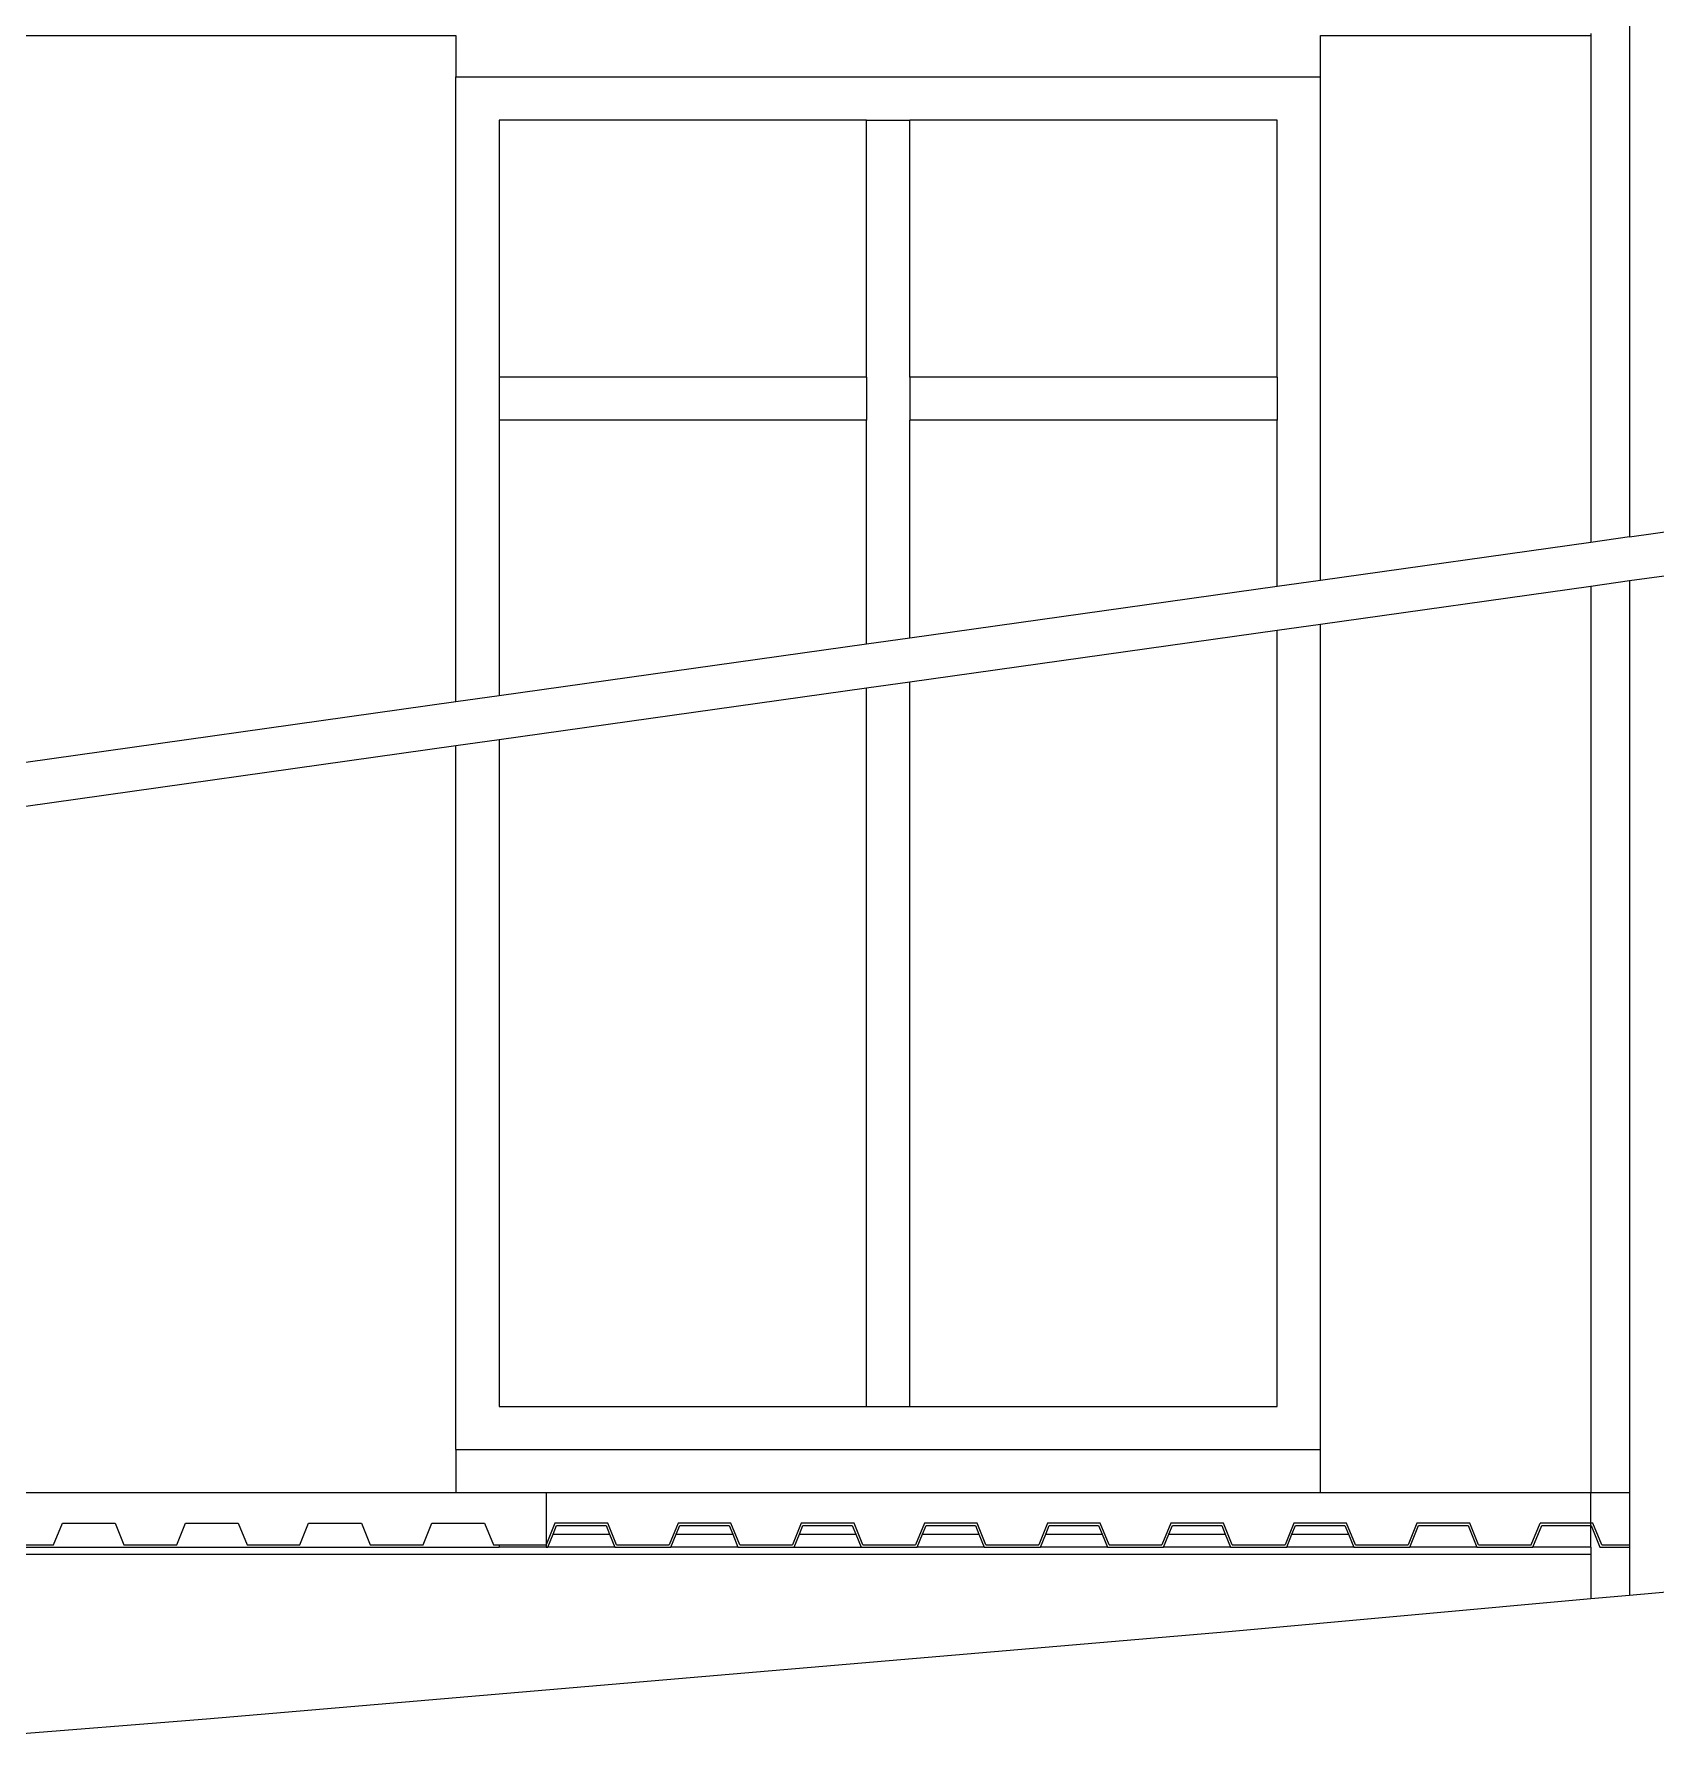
# Model space of a CAD drawing. Extents: x -101 to 101, y -14 to 18.
# Drawn here: x 49.838 to 53.588, y 10.711 to 14.693 of the extents above; entities that cross this region are included whole.
import ezdxf

# ---------------------------------------------------------------- set-up
doc = ezdxf.new("R2010")
doc.units = 0
doc.layers.get('0').update_dxf_attribs({"linetype": 'CONTINUOUS'})
doc.layers.add('SECTIONCUTEDGES', color=7, linetype='CONTINUOUS')

msp = doc.modelspace()

# ---------------------------------------------------------------- linework, layer by layer
for p, q in [((53.5277, 17.2598), (53.5277, 13.5314)), ((53.4377, 14.6955), (53.4377, 14.6912)), ((49.6627, 14.6912), (50.8127, 14.6912)), ((50.8127, 14.6912), (50.8127, 14.5955)), ((52.8127, 14.6912), (53.4377, 14.6912)), ((52.8127, 14.5955), (52.8127, 14.6912)), ((53.4377, 14.6912), (53.4377, 13.5188)), ((50.8127, 13.1499), (50.8127, 14.5955)), ((50.8127, 14.5955), (52.8127, 14.5955)), ((52.8127, 13.431), (52.8127, 14.5955)), ((50.9127, 14.4955), (50.9127, 13.9012)), ((51.7627, 14.4955), (50.9127, 14.4955)), ((51.7627, 14.4955), (51.8627, 14.4955)), ((51.7627, 13.9012), (51.7627, 14.4955)), ((52.7127, 14.4955), (51.8627, 14.4955)), ((51.8627, 13.9012), (51.8627, 14.4955)), ((52.7127, 13.9012), (52.7127, 14.4955)), ((51.7627, 13.9012), (50.9127, 13.9012)), ((50.9127, 13.9012), (50.9127, 13.8012)), ((51.7627, 13.9012), (51.7627, 13.8012)), ((52.7127, 13.9012), (51.8627, 13.9012)), ((51.8627, 13.9012), (51.8627, 13.8012)), ((52.7127, 13.9012), (52.7127, 13.8012)), ((51.7627, 13.8012), (50.9127, 13.8012)), ((50.9127, 13.8012), (50.9127, 13.1639)), ((51.7627, 13.2834), (51.7627, 13.8012)), ((52.7127, 13.8012), (51.8627, 13.8012)), ((51.8627, 13.2974), (51.8627, 13.8012)), ((52.7127, 13.4169), (52.7127, 13.8012)), ((53.5277, 13.5314), (53.6477, 13.5483)), ((53.4377, 13.5188), (52.8127, 13.431)), ((53.5277, 13.5314), (53.4377, 13.5188)), ((52.8127, 13.431), (52.7127, 13.4169)), ((53.4377, 13.4178), (53.5277, 13.4305)), ((53.5277, 13.4305), (53.6477, 13.4473)), ((53.5277, 13.4305), (53.5277, 11.3212)), ((52.7127, 13.4169), (51.8627, 13.2974)), ((52.8127, 13.33), (53.4377, 13.4178)), ((53.4377, 13.4178), (53.4377, 11.3212)), ((51.8627, 13.1965), (52.7127, 13.3159)), ((52.7127, 13.3159), (52.8127, 13.33)), ((52.7127, 11.5212), (52.7127, 13.3159)), ((52.8127, 11.4212), (52.8127, 13.33)), ((51.7627, 13.2834), (50.9127, 13.1639)), ((51.8627, 13.2974), (51.7627, 13.2834)), ((50.9127, 13.063), (51.7627, 13.1824)), ((51.7627, 13.1824), (51.8627, 13.1965)), ((51.7627, 11.5212), (51.7627, 13.1824)), ((51.8627, 11.5212), (51.8627, 13.1965)), ((50.8127, 13.1499), (49.6627, 12.9883)), ((50.9127, 13.1639), (50.8127, 13.1499)), ((50.8127, 13.0489), (50.9127, 13.063)), ((50.9127, 13.063), (50.9127, 11.5212)), ((49.6627, 12.8873), (50.8127, 13.0489)), ((50.8127, 11.4212), (50.8127, 13.0489)), ((50.9127, 11.5212), (51.7627, 11.5212)), ((51.7627, 11.5212), (51.8627, 11.5212)), ((51.8627, 11.5212), (52.7127, 11.5212)), ((50.8127, 11.4212), (52.8127, 11.4212)), ((50.8127, 11.4212), (50.8127, 11.3212)), ((52.8127, 11.3212), (52.8127, 11.4212)), ((50.8127, 11.3212), (49.6627, 11.3212)), ((51.0214, 11.3212), (50.8127, 11.3212)), ((51.0214, 11.3212), (51.0214, 11.2012)), ((52.8127, 11.3212), (51.0214, 11.3212)), ((51.0214, 11.3212), (51.0214, 11.2012)), ((53.4377, 11.3212), (52.8127, 11.3212)), ((53.5277, 11.3212), (53.4377, 11.3212)), ((53.4377, 11.2512), (53.4377, 11.3212)), ((53.5277, 11.3212), (53.5277, 11.2012)), ((49.882, 11.2012), (49.9024, 11.2512)), ((49.9024, 11.2512), (50.0244, 11.2512)), ((50.0244, 11.2512), (50.0448, 11.2012)), ((50.1669, 11.2012), (50.1872, 11.2512)), ((50.1872, 11.2512), (50.3093, 11.2512)), ((50.3093, 11.2512), (50.3296, 11.2012)), ((50.4517, 11.2012), (50.4721, 11.2512)), ((50.4721, 11.2512), (50.5941, 11.2512)), ((50.5941, 11.2512), (50.6145, 11.2012)), ((50.7366, 11.2012), (50.7569, 11.2512)), ((50.7569, 11.2512), (50.879, 11.2512)), ((50.879, 11.2512), (50.8994, 11.2012)), ((51.0418, 11.2512), (51.0214, 11.2012)), ((51.0376, 11.2255), (51.0457, 11.2455)), ((51.1639, 11.2512), (51.0418, 11.2512)), ((51.0457, 11.2455), (51.1599, 11.2455)), ((51.1599, 11.2455), (51.1681, 11.2255)), ((51.1842, 11.2012), (51.1639, 11.2512)), ((51.3266, 11.2512), (51.3063, 11.2012)), ((51.3224, 11.2255), (51.3306, 11.2455)), ((51.4487, 11.2512), (51.3266, 11.2512)), ((51.3306, 11.2455), (51.4448, 11.2455)), ((51.4448, 11.2455), (51.4529, 11.2255)), ((51.4691, 11.2012), (51.4487, 11.2512)), ((51.6115, 11.2512), (51.5911, 11.2012)), ((51.6073, 11.2255), (51.6154, 11.2455)), ((51.7336, 11.2512), (51.6115, 11.2512)), ((51.6154, 11.2455), (51.7296, 11.2455)), ((51.7296, 11.2455), (51.7378, 11.2255)), ((51.7539, 11.2012), (51.7336, 11.2512)), ((51.8963, 11.2512), (51.876, 11.2012)), ((51.8922, 11.2255), (51.9003, 11.2455)), ((52.0184, 11.2512), (51.8963, 11.2512)), ((51.9003, 11.2455), (52.0145, 11.2455)), ((52.0145, 11.2455), (52.0226, 11.2255)), ((52.0388, 11.2012), (52.0184, 11.2512)), ((52.1812, 11.2512), (52.1609, 11.2012)), ((52.177, 11.2255), (52.1851, 11.2455)), ((52.3033, 11.2512), (52.1812, 11.2512)), ((52.1851, 11.2455), (52.2993, 11.2455)), ((52.2993, 11.2455), (52.3075, 11.2255)), ((52.3236, 11.2012), (52.3033, 11.2512)), ((52.4661, 11.2512), (52.4457, 11.2012)), ((52.4619, 11.2255), (52.47, 11.2455)), ((52.5881, 11.2512), (52.4661, 11.2512)), ((52.47, 11.2455), (52.5842, 11.2455)), ((52.5842, 11.2455), (52.5923, 11.2255)), ((52.6085, 11.2012), (52.5881, 11.2512)), ((52.7509, 11.2512), (52.7306, 11.2012)), ((52.7467, 11.2255), (52.7549, 11.2455)), ((52.873, 11.2512), (52.7509, 11.2512)), ((52.7549, 11.2455), (52.8691, 11.2455)), ((52.8691, 11.2455), (52.8772, 11.2255)), ((52.8933, 11.2012), (52.873, 11.2512)), ((53.0358, 11.2512), (53.0154, 11.2012)), ((53.0194, 11.1955), (53.0397, 11.2455)), ((53.1579, 11.2512), (53.0358, 11.2512)), ((53.0397, 11.2455), (53.1539, 11.2455)), ((53.1539, 11.2455), (53.1743, 11.1955)), ((53.1782, 11.2012), (53.1579, 11.2512)), ((53.3003, 11.2012), (53.3206, 11.2512)), ((53.3042, 11.1955), (53.3246, 11.2455)), ((53.4377, 11.2512), (53.3206, 11.2512)), ((53.3246, 11.2455), (53.4377, 11.2455)), ((53.4427, 11.2512), (53.4377, 11.2512)), ((53.4377, 11.2455), (53.4377, 11.2512)), ((53.4377, 11.2455), (53.4388, 11.2455)), ((53.4377, 11.1955), (53.4377, 11.2455)), ((53.4388, 11.2455), (53.4591, 11.1955)), ((53.4631, 11.2012), (53.4427, 11.2512)), ((49.7627, 11.2012), (49.882, 11.2012)), ((49.7627, 11.1955), (50.9127, 11.1955)), ((50.0448, 11.2012), (50.1669, 11.2012)), ((50.3296, 11.2012), (50.4517, 11.2012)), ((50.6145, 11.2012), (50.7366, 11.2012)), ((50.8994, 11.2012), (50.9127, 11.2012)), ((50.9127, 11.2012), (50.9127, 11.1955)), ((50.9127, 11.2012), (51.0214, 11.2012)), ((51.0214, 11.1955), (50.9127, 11.1955)), ((51.0214, 11.2012), (51.0214, 11.1955)), ((51.0214, 11.1955), (51.0254, 11.1955)), ((51.0254, 11.1955), (51.0376, 11.2255)), ((51.1803, 11.1955), (51.0254, 11.1955)), ((51.0264, 11.1955), (51.0263, 11.1977)), ((51.0376, 11.2255), (51.1681, 11.2255)), ((51.1681, 11.2255), (51.1803, 11.1955)), ((51.1803, 11.1955), (51.3102, 11.1955)), ((51.1842, 11.2012), (51.3063, 11.2012)), ((51.3102, 11.1955), (51.3224, 11.2255)), ((51.4651, 11.1955), (51.3102, 11.1955)), ((51.3224, 11.2255), (51.4529, 11.2255)), ((51.4529, 11.2255), (51.4651, 11.1955)), ((51.4651, 11.1955), (51.5951, 11.1955)), ((51.4691, 11.2012), (51.5911, 11.2012)), ((51.5951, 11.1955), (51.6073, 11.2255)), ((51.5951, 11.1955), (51.75, 11.1955)), ((51.6073, 11.2255), (51.7378, 11.2255)), ((51.7378, 11.2255), (51.75, 11.1955)), ((51.75, 11.1955), (51.8799, 11.1955)), ((51.7539, 11.2012), (51.876, 11.2012)), ((51.8799, 11.1955), (51.8922, 11.2255)), ((52.0348, 11.1955), (51.8799, 11.1955)), ((51.8922, 11.2255), (52.0226, 11.2255)), ((52.0226, 11.2255), (52.0348, 11.1955)), ((52.0348, 11.1955), (52.1648, 11.1955)), ((52.0388, 11.2012), (52.1609, 11.2012)), ((52.1648, 11.1955), (52.177, 11.2255)), ((52.3197, 11.1955), (52.1648, 11.1955)), ((52.177, 11.2255), (52.3075, 11.2255)), ((52.3075, 11.2255), (52.3197, 11.1955)), ((52.3197, 11.1955), (52.4497, 11.1955)), ((52.3236, 11.2012), (52.4457, 11.2012)), ((52.4497, 11.1955), (52.4619, 11.2255)), ((52.6045, 11.1955), (52.4497, 11.1955)), ((52.4619, 11.2255), (52.5923, 11.2255)), ((52.5923, 11.2255), (52.6045, 11.1955)), ((52.6045, 11.1955), (52.7345, 11.1955)), ((52.6085, 11.2012), (52.7306, 11.2012)), ((52.7345, 11.1955), (52.7467, 11.2255)), ((52.8894, 11.1955), (52.7345, 11.1955)), ((52.7467, 11.2255), (52.8772, 11.2255)), ((52.8772, 11.2255), (52.8894, 11.1955)), ((52.8894, 11.1955), (53.0194, 11.1955)), ((52.8933, 11.2012), (53.0154, 11.2012)), ((53.1743, 11.1955), (53.0194, 11.1955)), ((53.1743, 11.1955), (53.3042, 11.1955)), ((53.1782, 11.2012), (53.3003, 11.2012)), ((53.4377, 11.1955), (53.3042, 11.1955)), ((53.4377, 11.1955), (53.4377, 11.1795)), ((53.4591, 11.1955), (53.5277, 11.1955)), ((53.4631, 11.2012), (53.5277, 11.2012)), ((53.5277, 11.2012), (53.5277, 11.1955)), ((53.5277, 11.1955), (53.5277, 11.0849)), ((38.7377, 11.1795), (53.4377, 11.1795)), ((53.4377, 11.1795), (53.4377, 11.0767))]:
    msp.add_line(p, q)
at = {"layer": 'SECTIONCUTEDGES'}
for p, q in [((52.5999, 11.0006), (53.4377, 11.0767)), ((53.4377, 11.0767), (53.5277, 11.0849)), ((53.5277, 11.0849), (53.6477, 11.0958)), ((50.2354, 10.7985), (52.5999, 11.0006)), ((49.1433, 10.7115), (50.2354, 10.7985))]:
    msp.add_line(p, q, dxfattribs=at)

doc.saveas('drawing.dxf')
